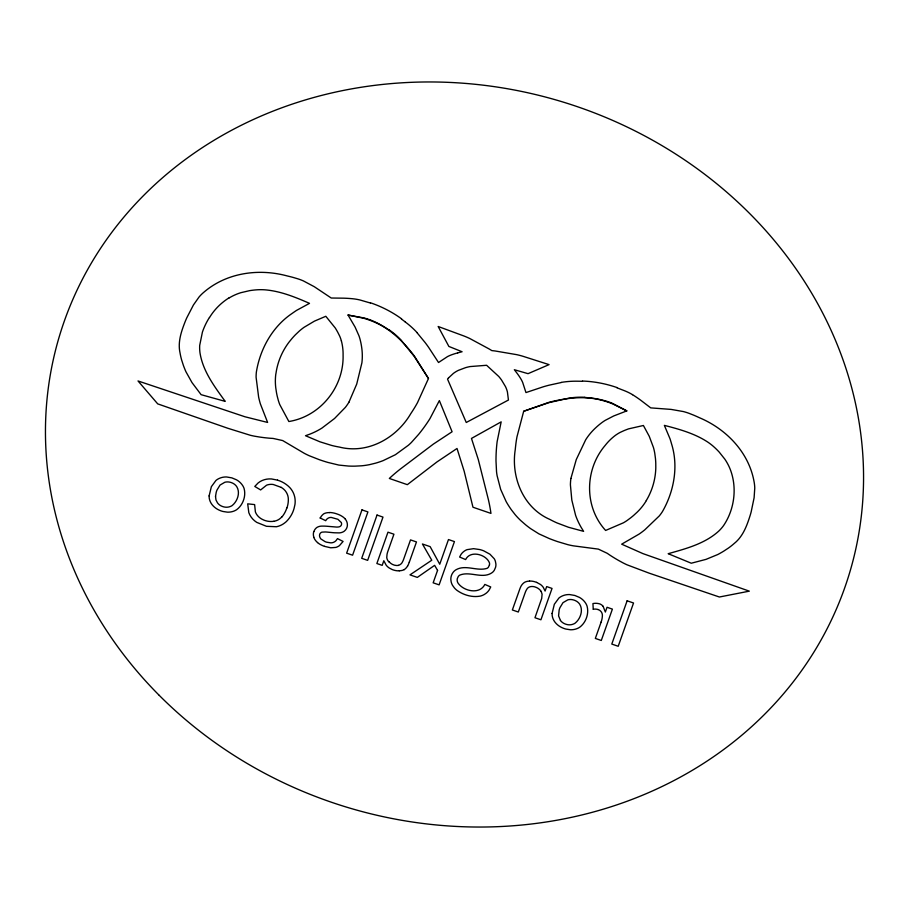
<?xml version="1.0" encoding="UTF-8"?>
<svg xmlns="http://www.w3.org/2000/svg" width="909" height="909" viewBox="0 0 909 909"><rect width="100%" height="100%" fill="white"/><g stroke="black" fill="none" stroke-linecap="round" stroke-linejoin="round"><path stroke-width="1.36" d="M570.897 478.475L576.272 459.568L585.703 439.751A70.891 63.391 16.6 0 1 594.975 428.469L596.759 426.821A98.626 88.184 16.6 0 1 599.588 424.401L601.633 422.799A55.074 49.245 16.6 0 1 605.246 420.344L613.689 415.97L626.801 410.891L612.291 403.289A57.574 51.483 16.6 0 0 607.223 401.437A79.867 71.413 16.6 0 0 591.089 398.028L584.748 397.415M626.801 410.891L612.848 403.96A79.458 71.05 16.6 0 0 599.497 399.687C584.169 396.085 568.102 397.835 552.922 401.335A103.671 92.695 16.6 0 0 548.263 402.573L523.686 411.254L516.982 436.809A149.599 133.759 16.6 0 0 515.914 443.569L515.733 445.115A218.512 195.378 16.6 0 0 515.255 449.58C510.881 477.236 523.186 507.847 549.877 519.437A90.389 80.821 16.6 0 0 557.024 522.936L568.466 527.254L583.601 531.345L581.021 527.152A77.981 69.732 16.6 0 1 575.613 515.38L571.818 500.086L570.409 484.804A63.607 56.869 16.6 0 1 570.897 478.475M601.144 622.017L595.338 638.425L601.292 640.47L612.393 609.121L607.03 607.28L605.349 612.041L603.133 606.348M409.3 562.194L416.481 541.946L410.516 539.901L403.664 559.194A50.915 45.53 16.6 0 1 402.892 561.08L402.005 562.773A6.829 6.102 16.6 0 1 398.472 565.296M348.954 402.164L356.726 384.075L361.907 362.805A70.891 63.391 16.6 0 0 361.805 348.295L361.452 345.909A98.626 88.184 16.6 0 0 360.771 342.284L360.18 339.773A55.074 49.245 16.6 0 0 358.907 335.648L355.078 327.047L348.045 315.048L363.35 318.161A79.458 71.05 16.6 0 1 376.496 323.013C390.711 329.558 402.21 340.761 411.891 352.84A103.671 92.695 16.6 0 1 414.743 356.658L428.469 378.508L417.515 402.607A149.599 133.759 16.6 0 1 414.072 408.55L413.243 409.868A218.512 195.378 16.6 0 1 410.777 413.652C396.585 438.002 367.804 454.33 339.432 447.08A90.389 80.821 16.6 0 1 331.626 445.433L319.945 441.808L305.515 435.718L310.196 434.025A77.981 69.732 16.6 0 0 321.877 428.128L334.546 418.492L345.329 407.414A63.607 56.869 16.6 0 0 348.954 402.164M646.344 500.609L645.674 501.7A67.448 60.312 16.6 0 1 637.198 512.142L633.55 515.483A110.762 99.036 16.6 0 1 630.573 517.914L627.29 520.357A63.187 56.494 16.6 0 1 623.426 522.8L605.621 530.447C583.953 506.847 584.657 469.385 605.178 445.41A62.96 56.29 16.6 0 1 615.643 435.172L616.643 434.513A34.099 30.486 16.6 0 1 620.336 432.32L623.835 430.718A97.286 86.991 16.6 0 1 628.608 428.855L643.402 425.492L649.231 436.263L653.446 447.478A70.141 62.721 16.6 0 1 654.764 453.284L655.469 458.556A103.865 92.866 16.6 0 1 655.775 463.454L655.798 468.055A83.639 74.788 16.6 0 1 646.276 500.575M281.699 517.051L280.427 518.266A14.01 12.521 16.6 0 1 273.904 521.3M229.113 297.959L230.443 297.186A55.017 49.2 16.6 0 1 240.749 292.721L249.555 290.664A76.913 68.766 16.6 0 1 255.599 289.914L257.77 289.755A54.551 48.779 16.6 0 1 265.064 289.835C280.642 291.119 295.323 297.175 309.514 303.356L296.55 310.389A184.811 165.256 16.6 0 0 292.198 313.378C272.53 326.558 260.11 348.886 256.383 371.974A55.358 49.495 16.6 0 0 256.099 377.269L258.622 397.051A103.047 92.139 16.6 0 0 260.349 403.812L267.621 422.446L244.975 416.776L138.02 380.962L157.712 403.88L227.841 428.275L250.282 435.263A83.389 74.561 16.6 0 0 254.94 436.263L259.451 437.013A154.269 137.941 16.6 0 0 265.758 437.831L268.837 438.138A94.218 84.253 16.6 0 0 273.052 438.422L282.699 440.57L304.117 453.216A74.311 66.437 16.6 0 0 309.355 455.784L319.241 459.659A168.256 150.451 16.6 0 0 327.763 462.397L338.841 465.078L348.465 466.056A95.74 85.605 16.6 0 0 354.987 466.147L361.532 465.806A70.3 62.857 16.6 0 0 369.668 464.613L375.462 463.192A93.866 83.935 16.6 0 0 383.075 460.658L395.404 454.705L408.334 445.285A74.595 66.698 16.6 0 0 411.368 442.478L418.651 434.332A188.936 168.938 16.6 0 0 429.98 418.583L439.365 400.608L452.091 431.752L433.343 444.115L400.21 469.146A190.106 169.983 16.6 0 0 389.325 478.452L407.334 484.667L436.979 461.92L457.022 448.478L464.192 471.282L472.964 507.233L490.962 513.403A190.106 169.983 16.6 0 0 488.349 499.461L478.304 459.579L471.476 438.422L501.166 421.867L497.132 441.66A188.936 168.938 16.6 0 0 495.996 460.931L496.541 471.771A74.595 66.698 16.6 0 0 497.132 475.816L500.666 489.394L506.154 501.598A93.286 83.412 16.6 0 0 511.494 509.96L515.13 514.63A70.3 62.857 16.6 0 0 520.732 520.55L525.641 524.823A95.74 85.605 16.6 0 0 530.799 528.754L538.946 533.878L549.309 538.571A168.256 150.451 16.6 0 0 557.706 541.65L567.898 544.684A74.311 66.437 16.6 0 0 573.613 545.877L598.383 549.116L607.292 553.342A94.218 84.253 16.6 0 0 610.768 555.706L613.37 557.353A154.269 137.941 16.6 0 0 618.813 560.58L622.824 562.762A83.389 74.561 16.6 0 0 627.096 564.841L649.071 573.125L719.383 597.008L749.311 591.157L642.958 553.626L621.654 544.173L639.152 534.06A103.047 92.139 16.6 0 0 644.788 529.833L659.298 515.914A55.358 49.495 16.6 0 0 662.434 511.597C674.046 491.417 678.614 466.34 671.535 443.819A184.811 165.256 16.6 0 0 670.035 438.808L664.354 425.367C679.318 429.218 694.612 433.457 707.679 442.024A54.551 48.779 16.6 0 1 713.429 446.433L715.031 447.887A76.913 68.766 16.6 0 1 719.28 452.182L724.859 459.193A55.017 49.2 16.6 0 1 730.097 468.999C737.358 487.349 734.586 509.267 723.598 525.55A48.347 43.234 16.6 0 1 718.712 531.14C704.759 543.809 685.875 548.718 668.183 553.695L691.272 563.216L706.032 559.365L717.724 554.547A114.08 102.001 16.6 0 0 723.655 551.195L728.575 547.957A79.413 71.004 16.6 0 0 734.12 543.548C742.971 536.571 746.903 525.709 750.186 515.335A104.001 92.991 16.6 0 0 751.186 511.79L754.106 497.78L754.765 488.053A50.563 45.211 16.6 0 0 754.027 481.418C748.675 452.057 726.121 428.9 699.157 417.595A173.119 154.803 16.6 0 0 693.806 415.208L688.749 413.22A59.278 52.995 16.6 0 0 683.42 411.572L671.172 409.414L650.719 407.88L640.97 400.414A121.204 108.376 16.6 0 0 633.766 395.46L632.516 394.711M523.686 411.254L548.991 402.63L568.898 398.165A70.107 62.687 16.6 0 1 584.737 397.267M457.727 352.862L462.09 351.749L448.876 346.443L438.161 326.49L464.079 336.046A78.447 70.152 16.6 0 1 469.828 338.546L489.065 348.92A143.542 128.351 16.6 0 1 491.814 350.601A143.542 128.351 16.6 0 1 495.041 350.965L516.653 354.646A78.447 70.152 16.6 0 1 522.743 356.214L549.07 364.623L528.038 373.667L514.346 369.724L517.051 373.258A67.277 60.153 16.6 0 1 521.13 379.348A36.042 32.235 16.6 0 1 522.686 382.473L525.959 392.574L543.037 386.87A123.976 110.853 16.6 0 1 549.286 385.143L561.251 382.53M582.51 381.291L577.738 381.212A83.753 74.89 16.6 0 0 561.217 382.394M348.045 315.048L364.214 317.991A57.574 51.483 16.6 0 1 369.349 319.638M277.518 480.122L271.416 478.941A19.055 17.044 16.6 0 0 258.122 482.963L254.781 486.44L260.633 489.94L266.507 485.247A11.135 9.954 16.6 0 1 267.973 484.747A12.487 11.169 16.6 0 1 273.291 484.508L281.199 487.372M324.49 546.354L330.762 547.797L335.853 547.411A11.953 10.692 16.6 0 0 339.443 545.616L343.091 541.446L337.489 538.605L336.103 540.548A7.897 7.067 16.6 0 1 333.035 542.514A7.772 6.954 16.6 0 1 330.706 542.843L326.581 542.173A19.453 17.396 16.6 0 1 325.092 541.639L320.911 538.969A5.579 4.988 16.6 0 1 320.332 538.162L319.911 537.355A5.102 4.568 16.6 0 1 319.832 534.015L319.945 533.81A3.818 3.42 16.6 0 1 322.013 532.14L325.377 531.958A63.198 56.506 16.6 0 1 328.615 532.242L332.535 532.629A92.275 82.514 16.6 0 0 334.648 532.788L339.262 532.89A9.783 8.749 16.6 0 0 344.193 531.254A9.738 8.715 16.6 0 0 347.227 523.209A10.431 9.329 16.6 0 0 345.363 519.221M370.304 302.992L360.021 299.993A49.143 43.939 16.6 0 0 353.112 298.8L352.374 298.72A121.204 108.376 16.6 0 0 343.602 298.175L331.251 298.027L314.275 286.699L303.333 280.881A59.278 52.995 16.6 0 0 298.118 278.904L292.903 277.359A173.119 154.803 16.6 0 0 287.21 275.938C258.747 268.2 226.602 272.666 203.855 292.232A50.563 45.211 16.6 0 0 199.071 296.982L193.424 304.992L186.834 317.73A104.001 92.991 16.6 0 0 185.368 321.127C181.391 331.206 177.562 342.079 180.062 353.033A79.413 71.004 16.6 0 0 181.607 359.884L183.402 365.429A114.08 102.001 16.6 0 0 185.913 371.69L192.015 382.609L201.116 394.676L225.205 401.38C214.535 386.655 202.855 371.213 199.98 352.772A48.347 43.234 16.6 0 1 199.696 345.409L202.423 332.069A84.957 75.958 16.6 0 1 209.411 317.502M617.018 387.825L625.187 390.995A53.915 48.211 16.6 0 1 632.55 394.665M536.628 582.374L540.48 584.487A12.544 11.215 16.6 0 1 543.298 587.373L545.093 591.043L546.673 586.589L552.036 588.43L540.935 619.779L534.969 617.734L541.696 598.452L542.094 594.225L541.185 591.498M320.138 517.982L325.717 520.698A6.942 6.204 16.6 0 1 329.342 517.641A6.397 5.715 16.6 0 1 331.308 517.448L337.909 519.3L341.295 522.527A3.681 3.295 16.6 0 1 340.046 526.493A5.829 5.204 16.6 0 1 337.228 527.038L337.091 527.084A24.463 21.873 16.6 0 1 336.239 527.038L326.899 526.254A77.038 68.879 16.6 0 0 324.479 526.118L321.797 526.106A9.51 8.511 16.6 0 0 316.843 527.493A9.522 8.511 16.6 0 0 313.9 531.606M389.484 330.274L384.143 326.842A79.867 71.413 16.6 0 0 369.384 319.548M401.437 319.036L405.221 321.888M401.392 340.568L414.14 356.26L428.469 378.508M417.288 333.024L424.992 342.398A123.976 110.853 16.6 0 1 428.775 347.579L438.524 362.509L447.489 356.612A35.394 31.645 16.6 0 1 450.08 355.396L450.694 355.146A67.277 60.153 16.6 0 1 457.727 352.885M560.455 620.461L558.581 615.882L559.171 609.928A31.213 27.906 16.6 0 1 559.921 607.712L563.001 602.656L567.784 599.86A9.647 8.624 16.6 0 1 572.534 599.713L573.624 599.985A12.01 10.738 16.6 0 1 575.249 600.576L575.761 600.815A9.84 8.795 16.6 0 1 579.737 604.269C583.476 610.359 580.397 618.961 575.113 623.154A9.897 8.851 16.6 0 1 573.647 623.949L572.625 624.324A9.783 8.749 16.6 0 1 567.875 624.71L566.784 624.483A12.056 10.783 16.6 0 1 565.125 623.949L564.103 623.494A9.692 8.67 16.6 0 1 560.444 620.461M341.341 340.875L341.023 339.739A34.099 30.486 16.6 0 0 339.523 335.773L337.807 332.364A97.286 86.991 16.6 0 0 335.262 327.979L325.808 316.287L314.434 321.138L304.026 327.331A70.141 62.721 16.6 0 0 299.322 331.058L295.425 334.762A103.865 92.866 16.6 0 0 292.084 338.398L289.153 341.977A83.639 74.788 16.6 0 0 275.995 373.247L275.757 374.497A67.448 60.312 16.6 0 0 275.768 387.859L276.506 392.711A110.762 99.036 16.6 0 0 277.279 396.438L278.313 400.358A63.187 56.494 16.6 0 0 279.779 404.63L288.869 421.526C320.491 416.379 343.875 387.029 343.091 355.294A62.96 56.29 16.6 0 0 341.386 340.875M593.247 609.212L592.941 603.576A12.624 11.283 16.6 0 1 599.69 603.883A7.204 6.443 16.6 0 1 603.133 606.337M389.575 330.149A70.107 62.687 16.6 0 1 401.471 340.511M209.513 317.559A70.209 62.778 16.6 0 1 229.023 297.845M370.395 302.765A106.114 94.877 16.6 0 1 401.596 318.843M405.198 321.922A83.753 74.89 16.6 0 1 417.401 332.944M582.51 381.041A106.114 94.877 16.6 0 1 617.109 387.598M273.904 521.277A16.885 15.101 16.6 0 1 265.485 520.664A18.748 16.771 16.6 0 1 263.621 519.982L261.815 519.107A14.033 12.544 16.6 0 1 256.758 514.574A13.43 12.01 16.6 0 1 255.384 511.847L254.622 504.597L247.691 503.836L248.816 512.653A19.634 17.555 16.6 0 0 256.724 522.368L266.473 526.3L276.45 526.743A20.566 18.385 16.6 0 0 284.506 523.073L285.721 522.118A26.588 23.77 16.6 0 0 286.858 521.039A36.008 32.201 16.6 0 0 294.016 508.631L294.948 504.552A27.043 24.179 16.6 0 0 294.834 497.553L294.664 496.803A21.18 18.941 16.6 0 0 289.846 487.622A25.963 23.225 16.6 0 0 277.506 480.145M286.812 507.983A32.383 28.952 16.6 0 1 281.79 517.119M286.903 508.017A30.656 27.418 16.6 0 0 288.335 499.2A15.317 13.692 16.6 0 0 285.381 490.94A14.862 13.283 16.6 0 0 281.199 487.383M324.513 546.32A19.782 17.691 16.6 0 1 317.491 542.593M317.559 542.514A12.181 10.897 16.6 0 1 313.741 537.219M313.832 537.196A10.908 9.76 16.6 0 1 313.787 531.572M320.229 518.028A13.749 12.294 16.6 0 1 323.831 513.767A10.828 9.681 16.6 0 1 329.569 512.642M329.569 512.483A21.805 19.498 16.6 0 1 337.171 514.028A18.953 16.953 16.6 0 1 342.136 516.38A13.305 11.897 16.6 0 1 345.409 519.187M388.938 561.955A8.272 7.397 16.6 0 1 386.757 557.49L387.052 554.229A31.61 28.27 16.6 0 1 387.984 551.013L393.927 534.219L387.973 532.174L376.86 563.523L382.2 565.353L383.825 560.739L386.177 565.182A12.828 11.476 16.6 0 0 389.166 567.955L392.245 569.568A15.408 13.783 16.6 0 0 399.312 570.841M398.494 565.432A9.42 8.431 16.6 0 1 389.166 561.807M409.255 562.171A33.258 29.736 16.6 0 1 407.63 566.034M407.55 566A12.624 11.283 16.6 0 1 404.289 569.579M404.3 569.613A10.726 9.59 16.6 0 1 399.301 570.738M541.241 591.464A10.635 9.51 16.6 0 0 535.06 586.975A8.283 7.408 16.6 0 0 530.867 586.589A6.09 5.443 16.6 0 0 527.459 588.328A7.022 6.272 16.6 0 0 527.163 588.714L526.254 590.18A27.384 24.486 16.6 0 0 525.084 592.952L518.312 612.018L512.358 609.973L519.812 588.998A36.417 32.565 16.6 0 1 520.993 586.237L521.13 586.032A9.135 8.17 16.6 0 1 521.516 585.396A12.328 11.022 16.6 0 1 524.573 582.328A9.919 8.874 16.6 0 1 529.538 581.146M529.538 581.033A15.589 13.942 16.6 0 1 536.605 582.408M601.122 622.006A24.77 22.146 16.6 0 0 602.383 615.484A6.795 6.079 16.6 0 0 601.201 611.802A6.079 5.431 16.6 0 0 598.031 609.541M593.259 609.257A9.09 8.124 16.6 0 1 598.031 609.519M209.115 495.905L209.24 498.166A15.43 13.794 16.6 0 0 213.354 506.108A18.385 16.442 16.6 0 0 220.592 510.722A22.589 20.191 16.6 0 0 222.978 511.483L227.364 512.153A15.748 14.09 16.6 0 0 233.84 511.119A14.862 13.283 16.6 0 0 236.749 509.619C242.976 504.984 246.146 496.144 244.123 488.633A14.612 13.067 16.6 0 0 242.589 485.44A16.771 14.998 16.6 0 0 236.522 479.827L231.863 477.873L226.636 476.975A15.794 14.124 16.6 0 0 220.944 477.759L219.399 478.35A15.68 14.021 16.6 0 0 215.933 480.475L211.377 486.667L209.115 495.905M552.081 613.495L552.217 615.757A15.43 13.794 16.6 0 0 556.319 623.699A18.385 16.442 16.6 0 0 563.557 628.312A22.589 20.191 16.6 0 0 565.943 629.073L570.329 629.744A15.748 14.09 16.6 0 0 576.806 628.71A14.862 13.283 16.6 0 0 579.726 627.21C585.953 622.574 589.112 613.734 587.089 606.223A14.612 13.067 16.6 0 0 585.555 603.031A16.771 14.998 16.6 0 0 579.499 597.429L574.829 595.463L569.602 594.566A15.794 14.124 16.6 0 0 563.91 595.35L562.376 595.94A15.68 14.021 16.6 0 0 558.899 598.065L554.342 604.258L552.081 613.495M215.524 496.462L215.978 499.973L217.49 502.87A9.692 8.67 16.6 0 0 221.126 505.904L222.16 506.358A12.056 10.783 16.6 0 0 223.807 506.892L224.909 507.108A9.783 8.749 16.6 0 0 229.659 506.733L230.67 506.358A9.897 8.851 16.6 0 0 232.147 505.563C237.419 501.37 240.521 492.769 236.76 486.679A9.84 8.795 16.6 0 0 232.795 483.213L232.284 482.986A12.01 10.738 16.6 0 0 230.659 482.384L229.568 482.122A9.647 8.624 16.6 0 0 224.818 482.27L220.035 485.065L216.956 490.11A31.213 27.906 16.6 0 0 216.206 492.337L215.524 496.462M489.451 564.966L488.417 567.182A5.59 5 16.6 0 1 487.122 568.318C477.02 571.625 465.397 564.057 455.682 569.954A12.09 10.817 16.6 0 0 453.159 572.295L452.216 573.761A14.76 13.192 16.6 0 0 451.216 576.272A13.646 12.203 16.6 0 0 450.875 579.862L451.148 581.737A14.294 12.783 16.6 0 0 452.591 585.441L454.477 588.021A18.919 16.907 16.6 0 0 457.011 590.384C463.556 595.054 472.112 597.599 480.111 596.122A16.089 14.396 16.6 0 0 484.361 594.452L486.224 593.179A17.032 15.237 16.6 0 0 489.178 589.952L490.724 586.964L484.838 584.419C479.691 594.975 463.124 591.18 457.806 582.726A8.226 7.352 16.6 0 1 457.284 581.112L457.204 580.578A7.158 6.397 16.6 0 1 457.363 578.499L458.216 576.613A6.386 5.704 16.6 0 1 459.647 575.192C469.964 570.693 482.565 579.601 492.326 572.5A11.601 10.374 16.6 0 0 494.314 570.227L495.564 567.33A12.703 11.351 16.6 0 0 495.894 563.955L495.394 561.33A12.465 11.147 16.6 0 0 494.246 558.751L489.94 554.206L483.656 550.809A32.065 28.679 16.6 0 0 479.804 549.57L473.566 548.672L467.09 549.65A13.442 12.022 16.6 0 0 464.431 551.036A15.135 13.533 16.6 0 0 461.011 554.445L459.624 557.047L465.635 559.569C470.271 549.934 486.326 554.354 489.474 562.932A6.227 5.568 16.6 0 1 489.451 564.966M361.964 509.881L346.636 553.161L352.59 555.194L367.918 511.926L361.964 509.881M377.03 515.051L361.702 558.319L367.656 560.364L382.984 517.096L377.03 515.051M437.559 570.398L433.15 582.817L439.115 584.862L454.443 541.594L448.478 539.548L439.74 564.228L430.15 546.639L422.435 543.991L431.764 560.228L409.97 574.874L417.322 577.397L434.627 565.353L437.559 570.398M627.119 600.804L611.791 644.072L618.211 646.276L633.539 602.997L627.119 600.804M448.512 377.928L447.512 379.076L466.26 422.492L508.438 400.028L507.415 391.938A32.599 29.145 16.6 0 0 505.472 386.575L501.586 380.087A48.643 43.496 16.6 0 0 498.723 376.44L486.599 365.282L470.055 366.577A48.643 43.496 16.6 0 0 465.499 367.679L458.352 370.372A32.599 29.145 16.6 0 0 453.432 373.372L448.512 377.928M158.62 694.737A412.436 368.781 16.6 0 0 847.052 580.965A412.436 368.781 16.6 0 0 357.839 87.798A412.436 368.781 16.6 0 0 158.62 694.737"/></g></svg>
